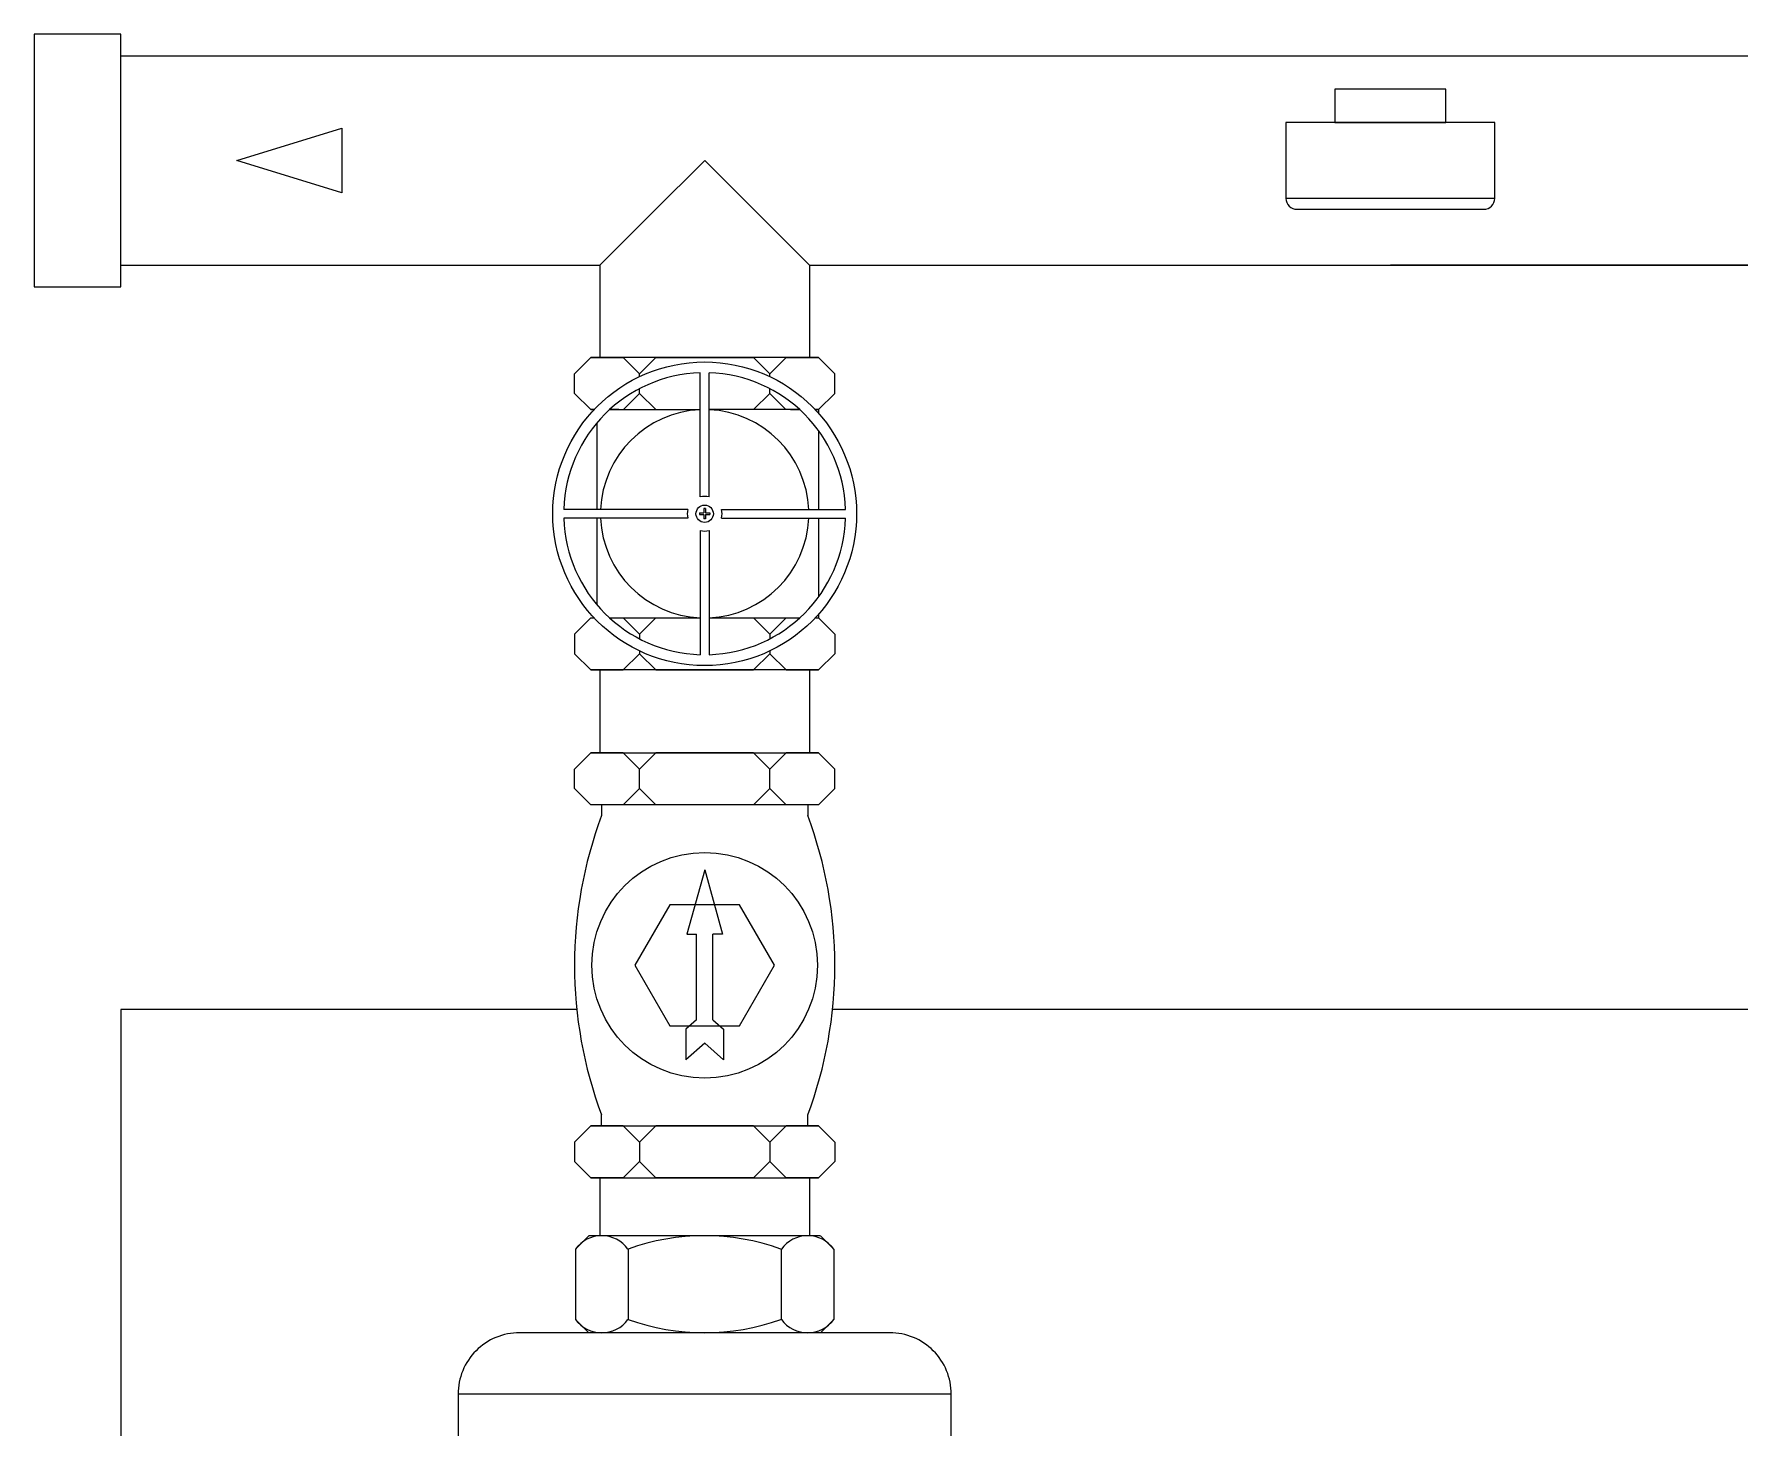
# Model space of a CAD drawing. Extents: x -14808 to 281570, y -29214 to 19989.
# Drawn here: x -192.5 to 262.4, y 10573 to 10944.8 of the extents above; entities that cross this region are included whole.
import ezdxf

# ---------------------------------------------------------------- set-up
doc = ezdxf.new("R2010")
doc.units = 0
doc.header["$LTSCALE"] = 0.25
doc.layers.add('FF-TXT', color=254, linetype='Continuous')
doc.layers.add('PW-EQPM', color=31, linetype='Continuous')

# ---------------------------------------------------------------- blocks, each defined once
blk = doc.blocks.new('GV-40-T')
for p, q in [((-30, 68.25), (-26.25, 72)), ((26.25, 72), (-26.25, 72)), ((-26.25, 72), (-18.75, 72)), ((-15, 68.25), (-18.75, 72)), ((-15, 68.25), (-11.25, 72)), ((-11.25, 72), (11.25, 72)), ((15, 68.25), (11.25, 72)), ((15, 68.25), (18.75, 72)), ((18.75, 72), (26.25, 72)), ((30, 68.25), (26.25, 72)), ((-30, 63.75), (-30, 68.25)), ((-15, 67.62), (-15, 68.25)), ((-1, 39.87), (-1, 68.48)), ((1, 39.87), (1, 68.48)), ((15, 67.62), (15, 68.25)), ((30, 63.75), (30, 68.25)), ((-30, 63.75), (-26.25, 60)), ((-15, 63.75), (-18.61, 60.14)), ((-15, 63.75), (-15, 64.83)), ((-15, 63.75), (-11.25, 60)), ((15, 63.75), (11.25, 60)), ((15, 63.75), (15, 64.83)), ((15, 63.75), (18.61, 60.14)), ((30, 63.75), (26.25, 60)), ((-25.48, 60), (-26.25, 60)), ((-26.25, 60), (-25.48, 60)), ((-21.91, 60), (-1, 60)), ((-19.78, 60), (-21.91, 60)), ((21.91, 60), (1, 60)), ((19.78, 60), (21.91, 60)), ((25.48, 60), (26.25, 60)), ((26.25, 60), (25.48, 60)), ((26.25, 60), (26.25, 59.15)), ((-24.85, 56.95), (-24.85, 37)), ((26.25, 55.16), (26.25, 37)), ((-3.87, 37), (-32.48, 37)), ((-1.19, 36.2), (-0.2, 36.2)), ((-1.19, 36.2), (-0.2, 36.2)), ((-1.19, 36.2), (-1.19, 35.8)), ((-1.19, 36.2), (-1.19, 35.8)), ((-1.19, 35.8), (-0.2, 35.8)), ((-1.19, 35.8), (-0.2, 35.8)), ((-0.2, 37.19), (-0.2, 36.2)), ((0.2, 37.19), (-0.2, 37.19)), ((0.2, 37.19), (-0.2, 37.19)), ((-0.2, 37.19), (-0.2, 36.2)), ((-0.2, 35.8), (-0.2, 34.81)), ((-0.2, 35.8), (-0.2, 34.81)), ((0.2, 37.19), (0.2, 36.2)), ((0.2, 37.19), (0.2, 36.2)), ((0.2, 36.2), (1.19, 36.2)), ((0.2, 36.2), (1.19, 36.2)), ((0.2, 35.8), (1.19, 35.8)), ((0.2, 35.8), (0.2, 34.81)), ((0.2, 35.8), (0.2, 34.81)), ((0.2, 35.8), (1.19, 35.8)), ((1.19, 36.2), (1.19, 35.8)), ((1.19, 36.2), (1.19, 35.8)), ((3.87, 37), (32.48, 37)), ((-3.87, 35), (-32.48, 35)), ((-24.85, 35), (-24.85, 15.05)), ((-1, 32.13), (-1, 3.52)), ((0.2, 34.81), (-0.2, 34.81)), ((0.2, 34.81), (-0.2, 34.81)), ((1, 32.13), (1, 3.52)), ((3.87, 35), (32.48, 35)), ((26.25, 35), (26.25, 16.84)), ((-30, 8.25), (-26.25, 12)), ((-26.25, 12), (-25.48, 12)), ((-26.25, 12), (-25.48, 12)), ((-21.91, 12), (-1, 12)), ((-21.91, 12), (-19.78, 12)), ((-15, 8.25), (-18.61, 11.86)), ((-15, 8.25), (-11.25, 12)), ((1, 12), (21.91, 12)), ((15, 8.25), (11.25, 12)), ((15, 8.25), (18.61, 11.86)), ((19.78, 12), (21.91, 12)), ((25.48, 12), (26.25, 12)), ((25.48, 12), (26.25, 12)), ((26.25, 12.85), (26.25, 12)), ((30, 8.25), (26.25, 12)), ((-30, 8.25), (-30, 3.75)), ((-15, 8.25), (-15, 7.17)), ((15, 8.25), (15, 7.17)), ((30, 8.25), (30, 3.75)), ((-15, 4.38), (-15, 3.75)), ((15, 4.38), (15, 3.75)), ((-30, 3.75), (-26.25, 0)), ((26.25, 0), (-26.25, 0)), ((-26.25, 0), (-18.75, 0)), ((-15, 3.75), (-18.75, 0)), ((-15, 3.75), (-11.25, 0)), ((-11.25, 0), (11.25, 0)), ((15, 3.75), (11.25, 0)), ((15, 3.75), (18.75, 0)), ((18.75, 0), (26.25, 0)), ((30, 3.75), (26.25, 0))]:
    blk.add_line(p, q)
for radius in [35, 2]:
    blk.add_circle((0, 36), radius)
for radius, start, end in [(32.5, 91.7632, 178.2368), (32.5, 1.7632, 88.2368), (24, 92.388, 177.612), (24, 2.388, 87.612), (4, 75.5225, 104.4775), (4, 165.5225, 194.4775), (4, 345.5225, 14.4775), (32.5, 181.7632, 268.2368), (24, 182.388, 267.612), (4, 255.5225, 284.4775), (32.5, 271.7632, 358.2368), (24, 272.388, 357.612)]:
    blk.add_arc((0, 36), radius, start, end)
blk = doc.blocks.new('CV-40-T')
for p, q in [((-30, 94.25), (-26.25, 98)), ((-30, 94.25), (-26.25, 98)), ((-26.25, 98), (26.25, 98)), ((-26.25, 98), (26.25, 98)), ((-18.75, 98), (-26.25, 98)), ((-18.75, 98), (-26.25, 98)), ((-15, 94.25), (-18.75, 98)), ((-15, 94.25), (-18.75, 98)), ((-15, 94.25), (-11.25, 98)), ((-15, 94.25), (-11.25, 98)), ((11.25, 98), (-11.25, 98)), ((11.25, 98), (-11.25, 98)), ((15, 94.25), (11.25, 98)), ((15, 94.25), (11.25, 98)), ((15, 94.25), (18.75, 98)), ((15, 94.25), (18.75, 98)), ((26.25, 98), (18.75, 98)), ((26.25, 98), (18.75, 98)), ((30, 94.25), (26.25, 98)), ((30, 94.25), (26.25, 98)), ((-30, 89.75), (-30, 94.25)), ((-30, 89.75), (-30, 94.25)), ((-15, 89.75), (-15, 94.25)), ((-15, 89.75), (-15, 94.25)), ((15, 89.75), (15, 94.25)), ((15, 89.75), (15, 94.25)), ((30, 89.75), (30, 94.25)), ((30, 89.75), (30, 94.25)), ((-30, 89.75), (-26.25, 86)), ((-30, 89.75), (-26.25, 86)), ((-15, 89.75), (-18.75, 86)), ((-15, 89.75), (-18.75, 86)), ((-15, 89.75), (-11.25, 86)), ((-15, 89.75), (-11.25, 86)), ((15, 89.75), (11.25, 86)), ((15, 89.75), (11.25, 86)), ((15, 89.75), (18.75, 86)), ((15, 89.75), (18.75, 86)), ((30, 89.75), (26.25, 86)), ((30, 89.75), (26.25, 86)), ((26.25, 86), (-26.25, 86)), ((26.25, 86), (-26.25, 86)), ((-18.75, 86), (-26.25, 86)), ((-18.75, 86), (-26.25, 86)), ((-23.75, 86), (-23.75, 83.5)), ((-23.75, 86), (-23.75, 83.5)), ((11.25, 86), (-11.25, 86)), ((11.25, 86), (-11.25, 86)), ((26.25, 86), (18.75, 86)), ((26.25, 86), (18.75, 86)), ((23.75, 86), (23.75, 83.5)), ((23.75, 86), (23.75, 83.5)), ((0, 71), (-4.11, 56.2)), ((0, 71), (-4.11, 56.2)), ((0, 71), (4.11, 56.2)), ((0, 71), (4.11, 56.2)), ((-4.11, 56.2), (-1.91, 56.2)), ((-4.11, 56.2), (-1.91, 56.2)), ((-1.91, 36.43), (-1.91, 56.2)), ((-1.91, 36.43), (-1.91, 56.2)), ((1.91, 36.43), (1.91, 56.2)), ((4.11, 56.2), (1.91, 56.2)), ((4.11, 56.2), (1.91, 56.2)), ((1.91, 36.43), (1.91, 56.2)), ((-1.91, 36.43), (-4.32, 34.28)), ((-1.91, 36.43), (-4.32, 34.28)), ((1.91, 36.43), (4.32, 34.28)), ((1.91, 36.43), (4.32, 34.28)), ((-4.32, 34.28), (-4.32, 27.21)), ((-4.32, 34.28), (-4.32, 27.21)), ((4.32, 34.28), (4.32, 27.21)), ((4.32, 34.28), (4.32, 27.21)), ((0, 31.07), (-4.32, 27.21)), ((0, 31.07), (-4.32, 27.21)), ((0, 31.07), (4.32, 27.21)), ((0, 31.07), (4.32, 27.21)), ((-30, 8.25), (-26.25, 12)), ((-30, 8.25), (-26.25, 12)), ((-26.25, 12), (26.25, 12)), ((-26.25, 12), (26.25, 12)), ((-18.75, 12), (-26.25, 12)), ((-18.75, 12), (-26.25, 12)), ((-23.75, 12), (-23.75, 14.5)), ((-23.75, 12), (-23.75, 14.5)), ((-15, 8.25), (-18.75, 12)), ((-15, 8.25), (-18.75, 12)), ((-15, 8.25), (-11.25, 12)), ((-15, 8.25), (-11.25, 12)), ((11.25, 12), (-11.25, 12)), ((11.25, 12), (-11.25, 12)), ((15, 8.25), (11.25, 12)), ((15, 8.25), (11.25, 12)), ((15, 8.25), (18.75, 12)), ((15, 8.25), (18.75, 12)), ((26.25, 12), (18.75, 12)), ((26.25, 12), (18.75, 12)), ((23.75, 12), (23.75, 14.5)), ((23.75, 12), (23.75, 14.5)), ((30, 8.25), (26.25, 12)), ((30, 8.25), (26.25, 12)), ((-30, 8.25), (-30, 3.75)), ((-30, 8.25), (-30, 3.75)), ((-15, 8.25), (-15, 3.75)), ((-15, 8.25), (-15, 3.75)), ((15, 8.25), (15, 3.75)), ((15, 8.25), (15, 3.75)), ((30, 8.25), (30, 3.75)), ((30, 8.25), (30, 3.75)), ((-30, 3.75), (-26.25, 0)), ((-30, 3.75), (-26.25, 0)), ((-26.25, 0), (26.25, 0)), ((-26.25, 0), (26.25, 0)), ((-18.75, 0), (-26.25, 0)), ((-18.75, 0), (-26.25, 0)), ((-15, 3.75), (-18.75, 0)), ((-15, 3.75), (-18.75, 0)), ((-15, 3.75), (-11.25, 0)), ((-15, 3.75), (-11.25, 0)), ((11.25, 0), (-11.25, 0)), ((11.25, 0), (-11.25, 0)), ((15, 3.75), (11.25, 0)), ((15, 3.75), (11.25, 0)), ((15, 3.75), (18.75, 0)), ((15, 3.75), (18.75, 0)), ((26.25, 0), (18.75, 0)), ((26.25, 0), (18.75, 0)), ((30, 3.75), (26.25, 0)), ((30, 3.75), (26.25, 0))]:
    blk.add_line(p, q)
blk.add_lwpolyline([(-16.09, 49), (-8.04, 35.07), (8.04, 35.07), (16.09, 49), (8.04, 62.93), (-8.04, 62.93)], close=True)
blk.add_circle((0, 49), 26)
for centre, start, end in [((68.34, 49), 159.4634, 200.5366), ((68.34, 49), 159.4634, 200.5366), ((-68.34, 49), 339.4634, 20.5366), ((-68.34, 49), 339.4634, 20.5366)]:
    blk.add_arc(centre, 98.34, start, end)
blk = doc.blocks.new('P-10 Top')
at = {"lineweight": 25, "ltscale": 1.032}
for p, q in [((-763.71, 515.18), (0, 515.18)), ((-287.73, 459.29), (-425.19, 459.29)), ((-635.99, 440.32), (-635.99, 434.66)), ((-580.1, 440.32), (-580.1, 434.66))]:
    blk.add_line(p, q, dxfattribs=at)
for p, q in [((-397.36, 477.11), (-453.02, 477.11)), ((-763.71, 459.29), (-635.99, 459.29)), ((-635.99, 459.29), (-635.99, 440.32)), ((-580.1, 459.29), (-580.1, 440.32)), ((-580.1, 459.29), (-287.73, 459.29)), ((-425.19, 459.29), (-183.62, 459.29)), ((-635.99, 351.35), (-635.99, 329.26)), ((-580.1, 351.35), (-580.1, 329.26)), ((-635.99, 215.86), (-635.99, 200.42)), ((-580.1, 215.86), (-580.1, 200.42)), ((-638.91, 200.42), (-642.46, 196.88)), ((-577.24, 200.42), (-638.91, 200.42)), ((-577.17, 200.42), (-573.62, 196.88)), ((-642.46, 196.88), (-642.46, 178.09)), ((-628.47, 196.88), (-628.47, 178.09)), ((-587.61, 196.88), (-587.61, 178.09)), ((-573.62, 196.88), (-573.62, 178.09)), ((-642.46, 178.09), (-638.91, 174.54)), ((-573.62, 178.09), (-577.17, 174.54)), ((-577.17, 174.54), (-638.91, 174.54)), ((-577.24, 174.54), (-638.91, 174.54)), ((-542.27, 158.15), (-673.81, 158.15))]:
    blk.add_line(p, q)
blk.add_lwpolyline([(-786.86, 453.5), (-763.71, 453.5), (-763.71, 520.96), (-786.86, 520.96)], close=True, dxfattribs=at)
blk.add_lwpolyline([(-440, 506.3), (-440, 497.36), (-410.37, 497.36), (-410.37, 506.3)], close=True)
blk.add_lwpolyline([(-453.02, 497.36), (-453.02, 477.11, 0.414214), (-450.12, 474.22), (-400.25, 474.22, 0.414214), (-397.36, 477.11), (-397.36, 497.36)], format="xyb", close=True)
blk.add_lwpolyline([(-580.1, 459.29), (-583.84, 463.03), (-594.07, 473.26), (-608.04, 487.23), (-622.01, 473.26), (-632.24, 463.03), (-635.99, 459.29)])
for points in [[(-642.14, 260.75), (-763.71, 260.75), (-763.71, -260.75), (-657.52, -260.75)], [(-189.77, 260.75), (-573.94, 260.75)]]:
    blk.add_lwpolyline(points, dxfattribs=at)
blk.add_lwpolyline([(-542.27, 122.24), (-542.27, 158.15, 0.414214), (-558.66, 174.54), (-657.42, 174.54, 0.414214), (-673.81, 158.15), (-673.81, 122.24)], format="xyb")
for centre, radius, start, end in [((-635.5, 191.75), 8.67, 36.2187, 143.7813), ((-608.09, 140.11), 60.31, 70.2526, 109.7474), ((-580.58, 191.75), 8.67, 36.2187, 143.7813), ((-635.5, 183.21), 8.67, 216.2187, 323.7813), ((-608.09, 234.86), 60.31, 250.2526, 289.7474), ((-580.58, 183.21), 8.67, 216.2187, 323.7813)]:
    blk.add_arc(centre, radius, start, end)
at = {"layer": 'FF-TXT'}
blk.add_lwpolyline([(-732.82, 487.23), (-704.83, 495.89), (-704.83, 478.58), (-732.82, 487.23)], close=True, dxfattribs=at)
at = {"xscale": 1.157142857142857, "yscale": 1.157142857142857, "zscale": 1.157142857142857}
blk.add_blockref('GV-40-T', (-608.04, 351.35), dxfattribs=at)
at = {"color": 8, "xscale": 1.157142857142857, "yscale": 1.157142857142857, "zscale": 1.157142857142857}
blk.add_blockref('CV-40-T', (-608.04, 215.86), dxfattribs=at)

msp = doc.modelspace()

# ---------------------------------------------------------------- block references
at = {"layer": 'PW-EQPM'}
msp.add_blockref('P-10 Top', (594.41, 10423.87, 0), dxfattribs=at)

doc.saveas('drawing.dxf')
